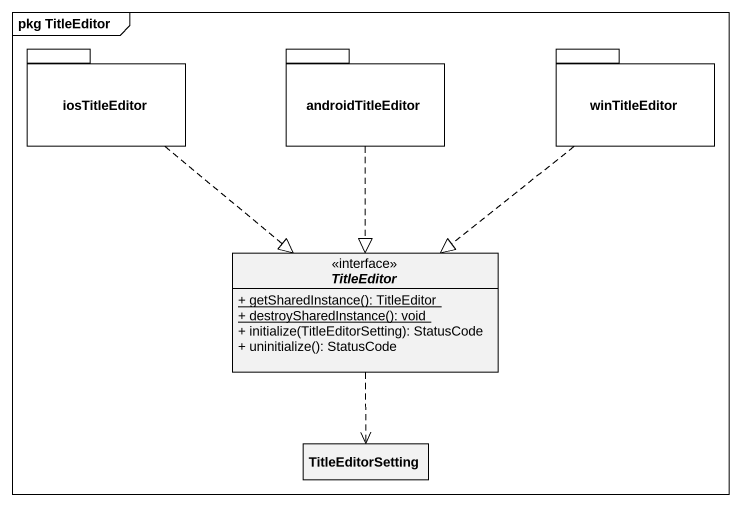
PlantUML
@startuml
mainframe pkg TitleEditor
hide circle
hide empty members
skinparam classAttributeIconSize 0
package iosTitleEditor {
}
package androidTitleEditor {
}
package winTitleEditor {
}
interface TitleEditor {
  {static} + getSharedInstance(): TitleEditor
  {static} + destroySharedInstance(): void
  + initialize(TitleEditorSetting): StatusCode
  + uninitialize(): StatusCode
}
class TitleEditorSetting
iosTitleEditor ..|> TitleEditor
androidTitleEditor ..|> TitleEditor
winTitleEditor ..|> TitleEditor
TitleEditor ..> TitleEditorSetting
@enduml
